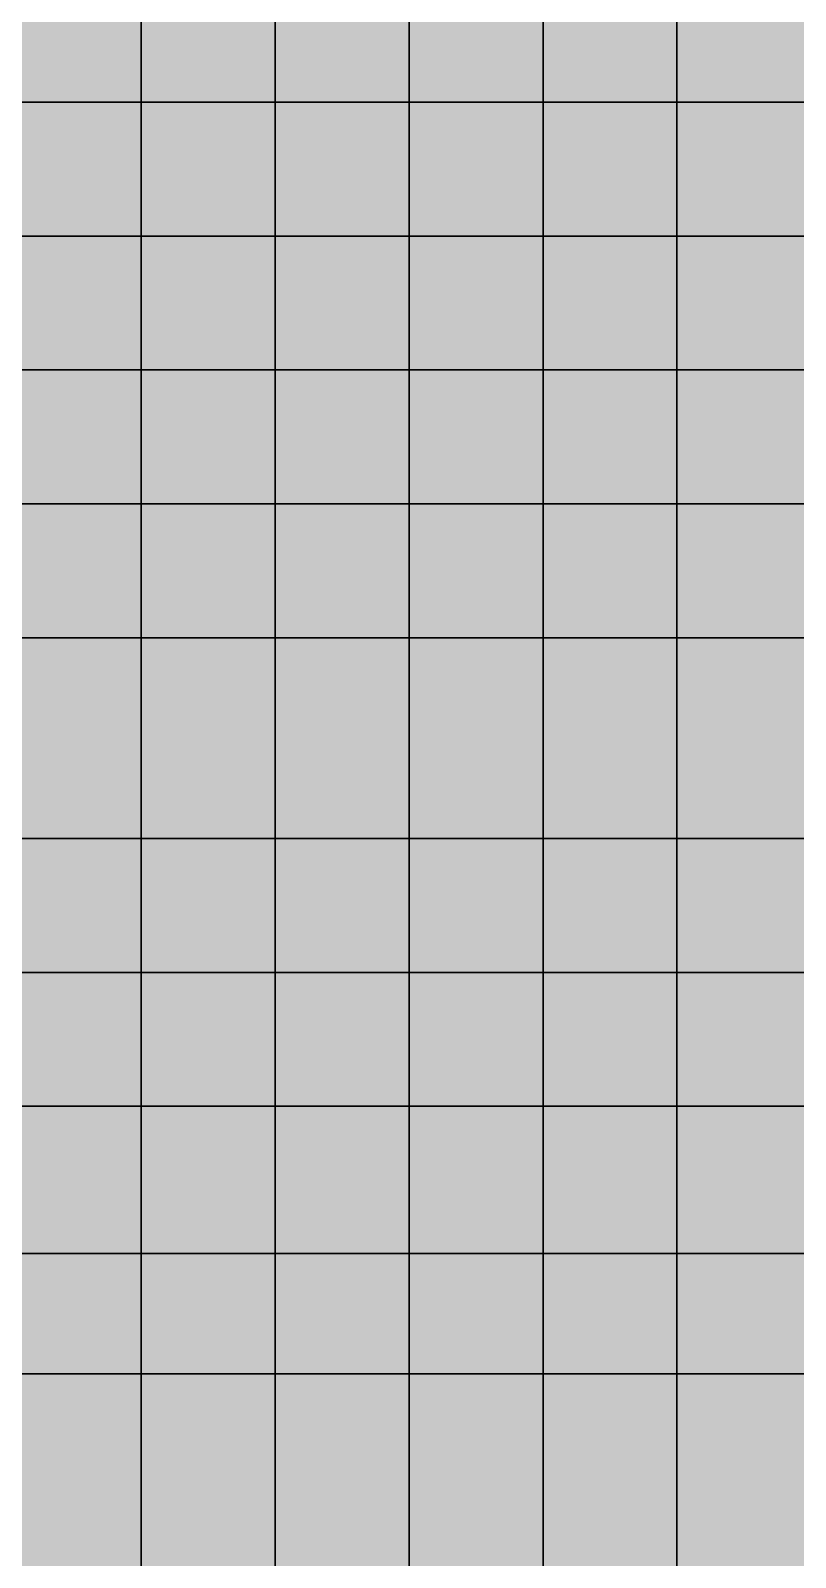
# Model space of a CAD drawing. Header units: inches. Extents: x -100 to 146, y -140 to 41.
# Drawn here: x 12.48 to 18.2, y -29.87 to -18.46 of the extents above; entities that cross this region are included whole.
import ezdxf

# ---------------------------------------------------------------- set-up
doc = ezdxf.new("R2010")
doc.units = ezdxf.units.IN
doc.header["$MEASUREMENT"] = 0
for name, color, linetype in [('Contour 1-01', 7, 'Continuous'), ('Mesh-CDM(100%)_Ac1①', 7, 'Continuous'), ('Mesh-CDM(50%)_Ac1①', 7, 'Continuous'), ('Mesh-joint-hd-s1', 7, 'Continuous'), ('Mesh-セル中詰(水中)', 7, 'Continuous'), ('Mesh-敷石', 7, 'Continuous'), ('Mesh-梁③(円周)', 7, 'Continuous'), ('Undeformed Mesh-CDM(100%)_Ac1①', 7, 'Continuous'), ('Undeformed Mesh-CDM(50%)_Ac1①', 7, 'Continuous'), ('Undeformed Mesh-セル中詰(水中)', 7, 'Continuous'), ('Undeformed Mesh-敷石', 7, 'Continuous')]:
    doc.layers.add(name, color=color, linetype=linetype)

msp = doc.modelspace()

# ---------------------------------------------------------------- linework, layer by layer
at = {"color": 7, "true_color": 0xffffff, "transparency": 33554687}
for p, q in [((12.25, -19), (23.51, -19)), ((12.25, -20), (23.51, -20)), ((12.25, -21), (23.51, -21)), ((12.25, -22), (23.51, -22)), ((12.25, -23), (23.51, -23)), ((13.31103, -24.5), (13.31103, -24.5)), ((14.31103, -24.5), (14.31103, -24.5)), ((15.31103, -24.5), (15.31103, -24.5)), ((16.31103, -24.5), (16.31103, -24.5)), ((17.31103, -24.5), (17.31103, -24.5))]:
    msp.add_line(p, q, dxfattribs=at)
for points in [[(12.25, -19), (13.31103, -19), (13.31103, -18)], [(12.25, -19), (13.31103, -18), (12.25, -18)], [(13.31103, -18), (13.31103, -19), (14.31103, -19)], [(13.31103, -18), (14.31103, -19), (14.31103, -18)], [(14.31103, -19), (15.31103, -19), (15.31103, -18)], [(14.31103, -19), (15.31103, -18), (14.31103, -18)], [(15.31103, -19), (16.31103, -19), (16.31103, -18)], [(15.31103, -19), (16.31103, -18), (15.31103, -18)], [(16.31103, -19), (17.31103, -19), (17.31103, -18)], [(16.31103, -19), (17.31103, -18), (16.31103, -18)], [(17.31103, -18), (17.31103, -19), (18.31103, -19)], [(17.31103, -18), (18.31103, -19), (18.31103, -18)], [(12.25, -20), (13.31103, -20), (13.31103, -19)], [(12.25, -20), (13.31103, -19), (12.25, -19)], [(13.31103, -19), (13.31103, -20), (14.31103, -20)], [(13.31103, -19), (14.31103, -20), (14.31103, -19)], [(14.31103, -20), (15.31103, -20), (15.31103, -19)], [(14.31103, -20), (15.31103, -19), (14.31103, -19)], [(15.31103, -20), (16.31103, -20), (16.31103, -19)], [(15.31103, -20), (16.31103, -19), (15.31103, -19)], [(16.31103, -20), (17.31103, -20), (17.31103, -19)], [(16.31103, -20), (17.31103, -19), (16.31103, -19)], [(17.31103, -20), (18.31103, -20), (18.31103, -19)], [(17.31103, -20), (18.31103, -19), (17.31103, -19)], [(12.25, -21), (13.31103, -21), (13.31103, -20)], [(12.25, -21), (13.31103, -20), (12.25, -20)], [(13.31103, -20), (13.31103, -21), (14.31103, -21)], [(13.31103, -20), (14.31103, -21), (14.31103, -20)], [(14.31103, -21), (15.31103, -21), (15.31103, -20)], [(14.31103, -21), (15.31103, -20), (14.31103, -20)], [(15.31103, -21), (16.31103, -21), (16.31103, -20)], [(15.31103, -21), (16.31103, -20), (15.31103, -20)], [(16.31103, -21), (17.31103, -21), (17.31103, -20)], [(16.31103, -21), (17.31103, -20), (16.31103, -20)], [(17.31103, -21), (18.31103, -21), (18.31103, -20)], [(17.31103, -21), (18.31103, -20), (17.31103, -20)], [(12.25, -22), (13.31103, -22), (13.31103, -21)], [(12.25, -22), (13.31103, -21), (12.25, -21)], [(13.31103, -21), (13.31103, -22), (14.31103, -22)], [(13.31103, -21), (14.31103, -22), (14.31103, -21)], [(14.31103, -22), (15.31103, -22), (15.31103, -21)], [(14.31103, -22), (15.31103, -21), (14.31103, -21)], [(15.31103, -22), (16.31103, -22), (16.31103, -21)], [(15.31103, -22), (16.31103, -21), (15.31103, -21)], [(16.31103, -22), (17.31103, -22), (17.31103, -21)], [(16.31103, -22), (17.31103, -21), (16.31103, -21)], [(17.31103, -22), (18.31103, -22), (18.31103, -21)], [(17.31103, -22), (18.31103, -21), (17.31103, -21)], [(12.25, -22), (12.25, -23), (13.31103, -23)], [(12.25, -22), (13.31103, -23), (13.31103, -22)], [(13.31103, -22), (13.31103, -23), (14.31103, -23)], [(13.31103, -22), (14.31103, -23), (14.31103, -22)], [(14.31103, -23), (15.31103, -23), (15.31103, -22)], [(14.31103, -23), (15.31103, -22), (14.31103, -22)], [(15.31103, -22), (15.31103, -23), (16.31103, -23)], [(15.31103, -22), (16.31103, -23), (16.31103, -22)], [(16.31103, -23), (17.31103, -23), (17.31103, -22)], [(16.31103, -23), (17.31103, -22), (16.31103, -22)], [(17.31103, -22), (17.31103, -23), (18.31103, -23)], [(17.31103, -22), (18.31103, -23), (18.31103, -22)], [(12.25, -24.5), (13.31103, -24.5), (13.31103, -23)], [(12.25, -24.5), (13.31103, -23), (12.25, -23)], [(13.31103, -23), (13.31103, -24.5), (14.31103, -24.5)], [(13.31103, -23), (14.31103, -24.5), (14.31103, -23)], [(14.31103, -24.5), (15.31103, -24.5), (15.31103, -23)], [(14.31103, -24.5), (15.31103, -23), (14.31103, -23)], [(15.31103, -24.5), (16.31103, -24.5), (16.31103, -23)], [(15.31103, -24.5), (16.31103, -23), (15.31103, -23)], [(16.31103, -24.5), (17.31103, -24.5), (17.31103, -23)], [(16.31103, -24.5), (17.31103, -23), (16.31103, -23)], [(17.31103, -24.5), (18.31103, -24.5), (18.31103, -23)], [(17.31103, -24.5), (18.31103, -23), (17.31103, -23)], [(13.31103, -24.5), (12.25, -24.5), (12.25, -25.5)], [(13.31103, -24.5), (12.25, -25.5), (13.31103, -25.5)], [(13.31103, -24.5), (13.31103, -25.5), (14.31103, -25.5)], [(13.31103, -24.5), (14.31103, -25.5), (14.31103, -24.5)], [(15.31103, -24.5), (14.31103, -24.5), (14.31103, -25.5)], [(15.31103, -24.5), (14.31103, -25.5), (15.31103, -25.5)], [(16.31103, -24.5), (15.31103, -24.5), (15.31103, -25.5)], [(16.31103, -24.5), (15.31103, -25.5), (16.31103, -25.5)], [(17.31103, -24.5), (16.31103, -24.5), (16.31103, -25.5)], [(17.31103, -24.5), (16.31103, -25.5), (17.31103, -25.5)], [(18.31103, -24.5), (17.31103, -24.5), (17.31103, -25.5)], [(18.31103, -24.5), (17.31103, -25.5), (18.31103, -25.5)], [(12.25, -26.5), (13.31103, -26.5), (13.31103, -25.5)], [(12.25, -26.5), (13.31103, -25.5), (12.25, -25.5)], [(13.31103, -26.5), (14.31103, -26.5), (14.31103, -25.5)], [(13.31103, -26.5), (14.31103, -25.5), (13.31103, -25.5)], [(14.31103, -26.5), (15.31103, -26.5), (15.31103, -25.5)], [(14.31103, -26.5), (15.31103, -25.5), (14.31103, -25.5)], [(15.31103, -26.5), (16.31103, -26.5), (16.31103, -25.5)], [(15.31103, -26.5), (16.31103, -25.5), (15.31103, -25.5)], [(16.31103, -26.5), (17.31103, -26.5), (17.31103, -25.5)], [(16.31103, -26.5), (17.31103, -25.5), (16.31103, -25.5)], [(17.31103, -25.5), (17.31103, -26.5), (18.31103, -26.5)], [(17.31103, -25.5), (18.31103, -26.5), (18.31103, -25.5)], [(12.25, -27.6), (13.31103, -27.6), (13.31103, -26.5)], [(12.25, -27.6), (13.31103, -26.5), (12.25, -26.5)], [(13.31103, -27.6), (14.31103, -27.6), (14.31103, -26.5)], [(13.31103, -27.6), (14.31103, -26.5), (13.31103, -26.5)], [(14.31103, -27.6), (15.31103, -27.6), (15.31103, -26.5)], [(14.31103, -27.6), (15.31103, -26.5), (14.31103, -26.5)], [(15.31103, -27.6), (16.31103, -27.6), (16.31103, -26.5)], [(15.31103, -27.6), (16.31103, -26.5), (15.31103, -26.5)], [(16.31103, -27.6), (17.31103, -27.6), (17.31103, -26.5)], [(16.31103, -27.6), (17.31103, -26.5), (16.31103, -26.5)], [(17.31103, -26.5), (17.31103, -27.6), (18.31103, -27.6)], [(17.31103, -26.5), (18.31103, -27.6), (18.31103, -26.5)], [(12.25, -28.5), (13.31103, -28.5), (13.31103, -27.6)], [(12.25, -28.5), (13.31103, -27.6), (12.25, -27.6)], [(13.31103, -28.5), (14.31103, -28.5), (14.31103, -27.6)], [(13.31103, -28.5), (14.31103, -27.6), (13.31103, -27.6)], [(14.31103, -28.5), (15.31103, -28.5), (15.31103, -27.6)], [(14.31103, -28.5), (15.31103, -27.6), (14.31103, -27.6)], [(15.31103, -28.5), (16.31103, -28.5), (16.31103, -27.6)], [(15.31103, -28.5), (16.31103, -27.6), (15.31103, -27.6)], [(16.31103, -28.5), (17.31103, -28.5), (17.31103, -27.6)], [(16.31103, -28.5), (17.31103, -27.6), (16.31103, -27.6)], [(17.31103, -27.6), (17.31103, -28.5), (18.31103, -28.5)], [(17.31103, -27.6), (18.31103, -28.5), (18.31103, -27.6)], [(13.31103, -28.5), (12.25, -28.5), (12.25, -30.1)], [(13.31103, -28.5), (12.25, -30.1), (13.31103, -30.1)], [(13.31103, -28.5), (13.31103, -30.1), (14.31103, -30.1)], [(13.31103, -28.5), (14.31103, -30.1), (14.31103, -28.5)], [(15.31103, -28.5), (14.31103, -28.5), (14.31103, -30.1)], [(15.31103, -28.5), (14.31103, -30.1), (15.31103, -30.1)], [(16.31103, -28.5), (15.31103, -28.5), (15.31103, -30.1)], [(16.31103, -28.5), (15.31103, -30.1), (16.31103, -30.1)], [(17.31103, -28.5), (16.31103, -28.5), (16.31103, -30.1)], [(17.31103, -28.5), (16.31103, -30.1), (17.31103, -30.1)], [(18.31103, -28.5), (17.31103, -28.5), (17.31103, -30.1)], [(18.31103, -28.5), (17.31103, -30.1), (18.31103, -30.1)]]:
    msp.add_solid(points, dxfattribs=at)
at = {"layer": 'Contour 1-01', "color": 5, "true_color": 0x0000ff}
for points in [[(12.25, -19), (13.31103, -19), (13.31103, -18)], [(12.25, -19), (13.31103, -18), (12.25, -18)], [(13.31103, -18), (13.31103, -19), (14.31103, -19)], [(13.31103, -18), (14.31103, -19), (14.31103, -18)], [(14.31103, -19), (15.31103, -19), (15.31103, -18)], [(14.31103, -19), (15.31103, -18), (14.31103, -18)], [(15.31103, -19), (16.31103, -19), (16.31103, -18)], [(15.31103, -19), (16.31103, -18), (15.31103, -18)], [(16.31103, -19), (17.31103, -19), (17.31103, -18)], [(16.31103, -19), (17.31103, -18), (16.31103, -18)], [(17.31103, -18), (17.31103, -19), (18.31103, -19)], [(17.31103, -18), (18.31103, -19), (18.31103, -18)], [(12.25, -20), (13.31103, -20), (13.31103, -19)], [(12.25, -20), (13.31103, -19), (12.25, -19)], [(13.31103, -19), (13.31103, -20), (14.31103, -20)], [(13.31103, -19), (14.31103, -20), (14.31103, -19)], [(14.31103, -20), (15.31103, -20), (15.31103, -19)], [(14.31103, -20), (15.31103, -19), (14.31103, -19)], [(15.31103, -20), (16.31103, -20), (16.31103, -19)], [(15.31103, -20), (16.31103, -19), (15.31103, -19)], [(16.31103, -20), (17.31103, -20), (17.31103, -19)], [(16.31103, -20), (17.31103, -19), (16.31103, -19)], [(17.31103, -20), (18.31103, -20), (18.31103, -19)], [(17.31103, -20), (18.31103, -19), (17.31103, -19)], [(12.25, -21), (13.31103, -21), (13.31103, -20)], [(12.25, -21), (13.31103, -20), (12.25, -20)], [(13.31103, -20), (13.31103, -21), (14.31103, -21)], [(13.31103, -20), (14.31103, -21), (14.31103, -20)], [(14.31103, -21), (15.31103, -21), (15.31103, -20)], [(14.31103, -21), (15.31103, -20), (14.31103, -20)], [(15.31103, -21), (16.31103, -21), (16.31103, -20)], [(15.31103, -21), (16.31103, -20), (15.31103, -20)], [(16.31103, -21), (17.31103, -21), (17.31103, -20)], [(16.31103, -21), (17.31103, -20), (16.31103, -20)], [(17.31103, -21), (18.31103, -21), (18.31103, -20)], [(17.31103, -21), (18.31103, -20), (17.31103, -20)], [(12.25, -22), (13.31103, -22), (13.31103, -21)], [(12.25, -22), (13.31103, -21), (12.25, -21)], [(13.31103, -21), (13.31103, -22), (14.31103, -22)], [(13.31103, -21), (14.31103, -22), (14.31103, -21)], [(14.31103, -22), (15.31103, -22), (15.31103, -21)], [(14.31103, -22), (15.31103, -21), (14.31103, -21)], [(15.31103, -22), (16.31103, -22), (16.31103, -21)], [(15.31103, -22), (16.31103, -21), (15.31103, -21)], [(16.31103, -22), (17.31103, -22), (17.31103, -21)], [(16.31103, -22), (17.31103, -21), (16.31103, -21)], [(17.31103, -22), (18.31103, -22), (18.31103, -21)], [(17.31103, -22), (18.31103, -21), (17.31103, -21)], [(12.25, -22), (12.25, -23), (13.31103, -23)], [(12.25, -22), (13.31103, -23), (13.31103, -22)], [(13.31103, -22), (13.31103, -23), (14.31103, -23)], [(13.31103, -22), (14.31103, -23), (14.31103, -22)], [(14.31103, -23), (15.31103, -23), (15.31103, -22)], [(14.31103, -23), (15.31103, -22), (14.31103, -22)], [(15.31103, -22), (15.31103, -23), (16.31103, -23)], [(15.31103, -22), (16.31103, -23), (16.31103, -22)], [(16.31103, -23), (17.31103, -23), (17.31103, -22)], [(16.31103, -23), (17.31103, -22), (16.31103, -22)], [(17.31103, -22), (17.31103, -23), (18.31103, -23)], [(17.31103, -22), (18.31103, -23), (18.31103, -22)], [(12.25, -24.5), (13.31103, -24.5), (13.31103, -23)], [(12.25, -24.5), (13.31103, -23), (12.25, -23)], [(13.31103, -23), (13.31103, -24.5), (14.31103, -24.5)], [(13.31103, -23), (14.31103, -24.5), (14.31103, -23)], [(14.31103, -24.5), (15.31103, -24.5), (15.31103, -23)], [(14.31103, -24.5), (15.31103, -23), (14.31103, -23)], [(15.31103, -24.5), (16.31103, -24.5), (16.31103, -23)], [(15.31103, -24.5), (16.31103, -23), (15.31103, -23)], [(16.31103, -24.5), (17.31103, -24.5), (17.31103, -23)], [(16.31103, -24.5), (17.31103, -23), (16.31103, -23)], [(17.31103, -24.5), (18.31103, -24.5), (18.31103, -23)], [(17.31103, -24.5), (18.31103, -23), (17.31103, -23)], [(13.31103, -24.5), (12.25, -24.5), (12.25, -25.5)], [(13.31103, -24.5), (12.25, -25.5), (13.31103, -25.5)], [(13.31103, -24.5), (13.31103, -25.5), (14.31103, -25.5)], [(13.31103, -24.5), (14.31103, -25.5), (14.31103, -24.5)], [(15.31103, -24.5), (14.31103, -24.5), (14.31103, -25.5)], [(15.31103, -24.5), (14.31103, -25.5), (15.31103, -25.5)], [(16.31103, -24.5), (15.31103, -24.5), (15.31103, -25.5)], [(16.31103, -24.5), (15.31103, -25.5), (16.31103, -25.5)], [(17.31103, -24.5), (16.31103, -24.5), (16.31103, -25.5)], [(17.31103, -24.5), (16.31103, -25.5), (17.31103, -25.5)], [(18.31103, -24.5), (17.31103, -24.5), (17.31103, -25.5)], [(18.31103, -24.5), (17.31103, -25.5), (18.31103, -25.5)], [(12.25, -26.5), (13.31103, -26.5), (13.31103, -25.5)], [(12.25, -26.5), (13.31103, -25.5), (12.25, -25.5)], [(13.31103, -26.5), (14.31103, -26.5), (14.31103, -25.5)], [(13.31103, -26.5), (14.31103, -25.5), (13.31103, -25.5)], [(14.31103, -26.5), (15.31103, -26.5), (15.31103, -25.5)], [(14.31103, -26.5), (15.31103, -25.5), (14.31103, -25.5)], [(15.31103, -26.5), (16.31103, -26.5), (16.31103, -25.5)], [(15.31103, -26.5), (16.31103, -25.5), (15.31103, -25.5)], [(16.31103, -26.5), (17.31103, -26.5), (17.31103, -25.5)], [(16.31103, -26.5), (17.31103, -25.5), (16.31103, -25.5)], [(17.31103, -25.5), (17.31103, -26.5), (18.31103, -26.5)], [(17.31103, -25.5), (18.31103, -26.5), (18.31103, -25.5)], [(12.25, -27.6), (13.31103, -27.6), (13.31103, -26.5)], [(12.25, -27.6), (13.31103, -26.5), (12.25, -26.5)], [(13.31103, -27.6), (14.31103, -27.6), (14.31103, -26.5)], [(13.31103, -27.6), (14.31103, -26.5), (13.31103, -26.5)], [(14.31103, -27.6), (15.31103, -27.6), (15.31103, -26.5)], [(14.31103, -27.6), (15.31103, -26.5), (14.31103, -26.5)], [(15.31103, -27.6), (16.31103, -27.6), (16.31103, -26.5)], [(15.31103, -27.6), (16.31103, -26.5), (15.31103, -26.5)], [(16.31103, -27.6), (17.31103, -27.6), (17.31103, -26.5)], [(16.31103, -27.6), (17.31103, -26.5), (16.31103, -26.5)], [(17.31103, -26.5), (17.31103, -27.6), (18.31103, -27.6)], [(17.31103, -26.5), (18.31103, -27.6), (18.31103, -26.5)], [(12.25, -28.5), (13.31103, -28.5), (13.31103, -27.6)], [(12.25, -28.5), (13.31103, -27.6), (12.25, -27.6)], [(13.31103, -28.5), (14.31103, -28.5), (14.31103, -27.6)], [(13.31103, -28.5), (14.31103, -27.6), (13.31103, -27.6)], [(14.31103, -28.5), (15.31103, -28.5), (15.31103, -27.6)], [(14.31103, -28.5), (15.31103, -27.6), (14.31103, -27.6)], [(15.31103, -28.5), (16.31103, -28.5), (16.31103, -27.6)], [(15.31103, -28.5), (16.31103, -27.6), (15.31103, -27.6)], [(16.31103, -28.5), (17.31103, -28.5), (17.31103, -27.6)], [(16.31103, -28.5), (17.31103, -27.6), (16.31103, -27.6)], [(17.31103, -27.6), (17.31103, -28.5), (18.31103, -28.5)], [(17.31103, -27.6), (18.31103, -28.5), (18.31103, -27.6)], [(13.31103, -28.5), (12.25, -28.5), (12.25, -30.1)], [(13.31103, -28.5), (12.25, -30.1), (13.31103, -30.1)], [(13.31103, -28.5), (13.31103, -30.1), (14.31103, -30.1)], [(13.31103, -28.5), (14.31103, -30.1), (14.31103, -28.5)], [(15.31103, -28.5), (14.31103, -28.5), (14.31103, -30.1)], [(15.31103, -28.5), (14.31103, -30.1), (15.31103, -30.1)], [(16.31103, -28.5), (15.31103, -28.5), (15.31103, -30.1)], [(16.31103, -28.5), (15.31103, -30.1), (16.31103, -30.1)], [(17.31103, -28.5), (16.31103, -28.5), (16.31103, -30.1)], [(17.31103, -28.5), (16.31103, -30.1), (17.31103, -30.1)], [(18.31103, -28.5), (17.31103, -28.5), (17.31103, -30.1)], [(18.31103, -28.5), (17.31103, -30.1), (18.31103, -30.1)]]:
    msp.add_solid(points, dxfattribs=at)
at = {"layer": 'Mesh-CDM(100%)_Ac1①', "color": 18, "true_color": 0x000000, "transparency": 33554559}
for p, q in [((13.31103, -24.5), (12.25, -24.5)), ((13.31103, -25.5), (13.31103, -24.5)), ((13.31103, -24.5), (13.31103, -25.5)), ((14.31103, -24.5), (13.31103, -24.5)), ((14.31103, -25.5), (14.31103, -24.5)), ((15.31103, -24.5), (14.31103, -24.5)), ((14.31103, -24.5), (14.31103, -25.5)), ((15.31103, -25.5), (15.31103, -24.5)), ((16.31103, -24.5), (15.31103, -24.5)), ((15.31103, -24.5), (15.31103, -25.5)), ((16.31103, -25.5), (16.31103, -24.5)), ((17.31103, -24.5), (16.31103, -24.5)), ((16.31103, -24.5), (16.31103, -25.5)), ((17.31103, -25.5), (17.31103, -24.5)), ((18.31103, -24.5), (17.31103, -24.5)), ((17.31103, -24.5), (17.31103, -25.5)), ((13.31103, -25.5), (12.25, -25.5)), ((12.25, -25.5), (13.31103, -25.5)), ((13.31103, -26.5), (13.31103, -25.5)), ((14.31103, -25.5), (13.31103, -25.5)), ((13.31103, -25.5), (13.31103, -26.5)), ((13.31103, -25.5), (14.31103, -25.5)), ((14.31103, -26.5), (14.31103, -25.5)), ((15.31103, -25.5), (14.31103, -25.5)), ((14.31103, -25.5), (14.31103, -26.5)), ((14.31103, -25.5), (15.31103, -25.5)), ((15.31103, -26.5), (15.31103, -25.5)), ((16.31103, -25.5), (15.31103, -25.5)), ((15.31103, -25.5), (15.31103, -26.5)), ((15.31103, -25.5), (16.31103, -25.5)), ((16.31103, -26.5), (16.31103, -25.5)), ((17.31103, -25.5), (16.31103, -25.5)), ((16.31103, -25.5), (16.31103, -26.5)), ((16.31103, -25.5), (17.31103, -25.5)), ((17.31103, -26.5), (17.31103, -25.5)), ((17.31103, -25.5), (17.31103, -26.5)), ((18.31103, -25.5), (17.31103, -25.5)), ((17.31103, -25.5), (18.31103, -25.5)), ((13.31103, -26.5), (12.25, -26.5)), ((12.25, -26.5), (13.31103, -26.5)), ((13.31103, -27.6), (13.31103, -26.5)), ((14.31103, -26.5), (13.31103, -26.5)), ((13.31103, -26.5), (13.31103, -27.6)), ((13.31103, -26.5), (14.31103, -26.5)), ((14.31103, -27.6), (14.31103, -26.5)), ((14.31103, -26.5), (15.31103, -26.5)), ((15.31103, -26.5), (14.31103, -26.5)), ((14.31103, -26.5), (14.31103, -27.6)), ((15.31103, -27.6), (15.31103, -26.5)), ((16.31103, -26.5), (15.31103, -26.5)), ((15.31103, -26.5), (15.31103, -27.6)), ((15.31103, -26.5), (16.31103, -26.5)), ((16.31103, -27.6), (16.31103, -26.5)), ((17.31103, -26.5), (16.31103, -26.5)), ((16.31103, -26.5), (16.31103, -27.6)), ((16.31103, -26.5), (17.31103, -26.5)), ((17.31103, -27.6), (17.31103, -26.5)), ((17.31103, -26.5), (17.31103, -27.6)), ((18.31103, -26.5), (17.31103, -26.5)), ((17.31103, -26.5), (18.31103, -26.5)), ((13.31103, -27.6), (12.25, -27.6)), ((12.25, -27.6), (13.31103, -27.6)), ((13.31103, -28.5), (13.31103, -27.6)), ((14.31103, -27.6), (13.31103, -27.6)), ((13.31103, -27.6), (13.31103, -28.5)), ((13.31103, -27.6), (14.31103, -27.6)), ((14.31103, -28.5), (14.31103, -27.6)), ((15.31103, -27.6), (14.31103, -27.6)), ((14.31103, -27.6), (14.31103, -28.5)), ((14.31103, -27.6), (15.31103, -27.6)), ((15.31103, -28.5), (15.31103, -27.6)), ((16.31103, -27.6), (15.31103, -27.6)), ((15.31103, -27.6), (15.31103, -28.5)), ((15.31103, -27.6), (16.31103, -27.6)), ((16.31103, -28.5), (16.31103, -27.6)), ((17.31103, -27.6), (16.31103, -27.6)), ((16.31103, -27.6), (16.31103, -28.5)), ((16.31103, -27.6), (17.31103, -27.6)), ((17.31103, -28.5), (17.31103, -27.6)), ((17.31103, -27.6), (17.31103, -28.5)), ((18.31103, -27.6), (17.31103, -27.6)), ((17.31103, -27.6), (18.31103, -27.6)), ((12.25, -28.5), (13.31103, -28.5)), ((13.31103, -28.5), (14.31103, -28.5)), ((14.31103, -28.5), (15.31103, -28.5)), ((15.31103, -28.5), (16.31103, -28.5)), ((16.31103, -28.5), (17.31103, -28.5)), ((17.31103, -28.5), (18.31103, -28.5))]:
    msp.add_line(p, q, dxfattribs=at)
at = {"layer": 'Mesh-CDM(50%)_Ac1①', "color": 18, "true_color": 0x000000, "transparency": 33554559}
for p, q in [((13.31103, -28.5), (12.25, -28.5)), ((13.31103, -30.1), (13.31103, -28.5)), ((13.31103, -28.5), (13.31103, -30.1)), ((14.31103, -28.5), (13.31103, -28.5)), ((14.31103, -30.1), (14.31103, -28.5)), ((15.31103, -28.5), (14.31103, -28.5)), ((14.31103, -28.5), (14.31103, -30.1)), ((15.31103, -30.1), (15.31103, -28.5)), ((16.31103, -28.5), (15.31103, -28.5)), ((15.31103, -28.5), (15.31103, -30.1)), ((16.31103, -30.1), (16.31103, -28.5)), ((17.31103, -28.5), (16.31103, -28.5)), ((16.31103, -28.5), (16.31103, -30.1)), ((17.31103, -30.1), (17.31103, -28.5)), ((18.31103, -28.5), (17.31103, -28.5)), ((17.31103, -28.5), (17.31103, -30.1))]:
    msp.add_line(p, q, dxfattribs=at)
at = {"layer": 'Mesh-joint-hd-s1', "color": 18, "true_color": 0x000000, "transparency": 33554559}
for p, q in [((13.31103, -24.5), (13.31103, -24.5)), ((14.31103, -24.5), (14.31103, -24.5)), ((15.31103, -24.5), (15.31103, -24.5)), ((16.31103, -24.5), (16.31103, -24.5)), ((17.31103, -24.5), (17.31103, -24.5))]:
    msp.add_line(p, q, dxfattribs=at)
at = {"layer": 'Mesh-セル中詰(水中)', "color": 18, "true_color": 0x000000, "transparency": 33554559}
for p, q in [((13.31103, -19), (13.31103, -18)), ((13.31103, -18), (13.31103, -19)), ((14.31103, -19), (14.31103, -18)), ((14.31103, -18), (14.31103, -19)), ((15.31103, -19), (15.31103, -18)), ((15.31103, -18), (15.31103, -19)), ((16.31103, -19), (16.31103, -18)), ((16.31103, -18), (16.31103, -19)), ((17.31103, -19), (17.31103, -18)), ((17.31103, -18), (17.31103, -19)), ((13.31103, -19), (12.25, -19)), ((12.25, -19), (13.31103, -19)), ((13.31103, -20), (13.31103, -19)), ((13.31103, -19), (13.31103, -20)), ((14.31103, -19), (13.31103, -19)), ((13.31103, -19), (14.31103, -19)), ((14.31103, -20), (14.31103, -19)), ((15.31103, -19), (14.31103, -19)), ((14.31103, -19), (14.31103, -20)), ((14.31103, -19), (15.31103, -19)), ((15.31103, -20), (15.31103, -19)), ((16.31103, -19), (15.31103, -19)), ((15.31103, -19), (15.31103, -20)), ((15.31103, -19), (16.31103, -19)), ((16.31103, -20), (16.31103, -19)), ((17.31103, -19), (16.31103, -19)), ((16.31103, -19), (16.31103, -20)), ((16.31103, -19), (17.31103, -19)), ((17.31103, -20), (17.31103, -19)), ((18.31103, -19), (17.31103, -19)), ((17.31103, -19), (17.31103, -20)), ((17.31103, -19), (18.31103, -19)), ((13.31103, -20), (12.25, -20)), ((12.25, -20), (13.31103, -20)), ((13.31103, -21), (13.31103, -20)), ((13.31103, -20), (13.31103, -21)), ((14.31103, -20), (13.31103, -20)), ((13.31103, -20), (14.31103, -20)), ((14.31103, -21), (14.31103, -20)), ((15.31103, -20), (14.31103, -20)), ((14.31103, -20), (14.31103, -21)), ((14.31103, -20), (15.31103, -20)), ((15.31103, -21), (15.31103, -20)), ((16.31103, -20), (15.31103, -20)), ((15.31103, -20), (15.31103, -21)), ((15.31103, -20), (16.31103, -20)), ((16.31103, -21), (16.31103, -20)), ((17.31103, -20), (16.31103, -20)), ((16.31103, -20), (16.31103, -21)), ((16.31103, -20), (17.31103, -20)), ((17.31103, -21), (17.31103, -20)), ((17.31103, -20), (18.31103, -20)), ((18.31103, -20), (17.31103, -20)), ((17.31103, -20), (17.31103, -21)), ((12.25, -21), (13.31103, -21)), ((13.31103, -21), (12.25, -21)), ((13.31103, -22), (13.31103, -21)), ((13.31103, -21), (13.31103, -22)), ((14.31103, -21), (13.31103, -21)), ((13.31103, -21), (14.31103, -21)), ((14.31103, -22), (14.31103, -21)), ((15.31103, -21), (14.31103, -21)), ((14.31103, -21), (14.31103, -22)), ((14.31103, -21), (15.31103, -21)), ((15.31103, -22), (15.31103, -21)), ((16.31103, -21), (15.31103, -21)), ((15.31103, -21), (15.31103, -22)), ((15.31103, -21), (16.31103, -21)), ((16.31103, -22), (16.31103, -21)), ((17.31103, -21), (16.31103, -21)), ((16.31103, -21), (16.31103, -22)), ((16.31103, -21), (17.31103, -21)), ((17.31103, -22), (17.31103, -21)), ((18.31103, -21), (17.31103, -21)), ((17.31103, -21), (17.31103, -22)), ((17.31103, -21), (18.31103, -21)), ((13.31103, -22), (12.25, -22)), ((12.25, -22), (13.31103, -22)), ((13.31103, -23), (13.31103, -22)), ((13.31103, -22), (13.31103, -23)), ((14.31103, -22), (13.31103, -22)), ((13.31103, -22), (14.31103, -22)), ((14.31103, -23), (14.31103, -22)), ((15.31103, -22), (14.31103, -22)), ((14.31103, -22), (14.31103, -23)), ((14.31103, -22), (15.31103, -22)), ((15.31103, -23), (15.31103, -22)), ((15.31103, -22), (15.31103, -23)), ((16.31103, -22), (15.31103, -22)), ((15.31103, -22), (16.31103, -22)), ((16.31103, -23), (16.31103, -22)), ((17.31103, -22), (16.31103, -22)), ((16.31103, -22), (16.31103, -23)), ((16.31103, -22), (17.31103, -22)), ((17.31103, -23), (17.31103, -22)), ((17.31103, -22), (17.31103, -23)), ((18.31103, -22), (17.31103, -22)), ((17.31103, -22), (18.31103, -22)), ((12.25, -23), (13.31103, -23)), ((13.31103, -23), (14.31103, -23)), ((14.31103, -23), (15.31103, -23)), ((15.31103, -23), (16.31103, -23)), ((16.31103, -23), (17.31103, -23)), ((17.31103, -23), (18.31103, -23))]:
    msp.add_line(p, q, dxfattribs=at)
at = {"layer": 'Mesh-敷石', "color": 18, "true_color": 0x000000, "transparency": 33554559}
for p, q in [((13.31103, -23), (12.25, -23)), ((13.31103, -24.5), (13.31103, -23)), ((13.31103, -23), (13.31103, -24.5)), ((14.31103, -23), (13.31103, -23)), ((14.31103, -24.5), (14.31103, -23)), ((15.31103, -23), (14.31103, -23)), ((14.31103, -23), (14.31103, -24.5)), ((15.31103, -24.5), (15.31103, -23)), ((16.31103, -23), (15.31103, -23)), ((15.31103, -23), (15.31103, -24.5)), ((16.31103, -24.5), (16.31103, -23)), ((17.31103, -23), (16.31103, -23)), ((16.31103, -23), (16.31103, -24.5)), ((17.31103, -24.5), (17.31103, -23)), ((18.31103, -23), (17.31103, -23)), ((17.31103, -23), (17.31103, -24.5)), ((12.25, -24.5), (13.31103, -24.5)), ((13.31103, -24.5), (14.31103, -24.5)), ((14.31103, -24.5), (15.31103, -24.5)), ((15.31103, -24.5), (16.31103, -24.5)), ((16.31103, -24.5), (17.31103, -24.5)), ((17.31103, -24.5), (18.31103, -24.5))]:
    msp.add_line(p, q, dxfattribs=at)
at = {"layer": 'Mesh-梁③(円周)', "color": 18, "true_color": 0x000000, "transparency": 33554559}
for p, q in [((12.25, -19), (23.51, -19)), ((12.25, -20), (23.51, -20)), ((12.25, -21), (23.51, -21)), ((12.25, -22), (23.51, -22)), ((12.25, -23), (23.51, -23))]:
    msp.add_line(p, q, dxfattribs=at)
at = {"layer": 'Undeformed Mesh-CDM(100%)_Ac1①', "color": 8, "true_color": 0x808080, "transparency": 33554687}
for p, q in [((13.31103, -24.5), (12.25, -24.5)), ((13.31103, -25.5), (13.31103, -24.5)), ((13.31103, -24.5), (13.31103, -25.5)), ((14.31103, -24.5), (13.31103, -24.5)), ((14.31103, -25.5), (14.31103, -24.5)), ((15.31103, -24.5), (14.31103, -24.5)), ((14.31103, -24.5), (14.31103, -25.5)), ((15.31103, -25.5), (15.31103, -24.5)), ((16.31103, -24.5), (15.31103, -24.5)), ((15.31103, -24.5), (15.31103, -25.5)), ((16.31103, -25.5), (16.31103, -24.5)), ((17.31103, -24.5), (16.31103, -24.5)), ((16.31103, -24.5), (16.31103, -25.5)), ((17.31103, -25.5), (17.31103, -24.5)), ((18.31103, -24.5), (17.31103, -24.5)), ((17.31103, -24.5), (17.31103, -25.5)), ((13.31103, -25.5), (12.25, -25.5)), ((12.25, -25.5), (13.31103, -25.5)), ((13.31103, -26.5), (13.31103, -25.5)), ((14.31103, -25.5), (13.31103, -25.5)), ((13.31103, -25.5), (13.31103, -26.5)), ((13.31103, -25.5), (14.31103, -25.5)), ((14.31103, -26.5), (14.31103, -25.5)), ((15.31103, -25.5), (14.31103, -25.5)), ((14.31103, -25.5), (14.31103, -26.5)), ((14.31103, -25.5), (15.31103, -25.5)), ((15.31103, -26.5), (15.31103, -25.5)), ((16.31103, -25.5), (15.31103, -25.5)), ((15.31103, -25.5), (15.31103, -26.5)), ((15.31103, -25.5), (16.31103, -25.5)), ((16.31103, -26.5), (16.31103, -25.5)), ((17.31103, -25.5), (16.31103, -25.5)), ((16.31103, -25.5), (16.31103, -26.5)), ((16.31103, -25.5), (17.31103, -25.5)), ((17.31103, -26.5), (17.31103, -25.5)), ((17.31103, -25.5), (17.31103, -26.5)), ((18.31103, -25.5), (17.31103, -25.5)), ((17.31103, -25.5), (18.31103, -25.5)), ((13.31103, -26.5), (12.25, -26.5)), ((12.25, -26.5), (13.31103, -26.5)), ((13.31103, -27.6), (13.31103, -26.5)), ((14.31103, -26.5), (13.31103, -26.5)), ((13.31103, -26.5), (13.31103, -27.6)), ((13.31103, -26.5), (14.31103, -26.5)), ((14.31103, -27.6), (14.31103, -26.5)), ((14.31103, -26.5), (15.31103, -26.5)), ((15.31103, -26.5), (14.31103, -26.5)), ((14.31103, -26.5), (14.31103, -27.6)), ((15.31103, -27.6), (15.31103, -26.5)), ((16.31103, -26.5), (15.31103, -26.5)), ((15.31103, -26.5), (15.31103, -27.6)), ((15.31103, -26.5), (16.31103, -26.5)), ((16.31103, -27.6), (16.31103, -26.5)), ((17.31103, -26.5), (16.31103, -26.5)), ((16.31103, -26.5), (16.31103, -27.6)), ((16.31103, -26.5), (17.31103, -26.5)), ((17.31103, -27.6), (17.31103, -26.5)), ((17.31103, -26.5), (17.31103, -27.6)), ((18.31103, -26.5), (17.31103, -26.5)), ((17.31103, -26.5), (18.31103, -26.5)), ((13.31103, -27.6), (12.25, -27.6)), ((12.25, -27.6), (13.31103, -27.6)), ((13.31103, -28.5), (13.31103, -27.6)), ((14.31103, -27.6), (13.31103, -27.6)), ((13.31103, -27.6), (13.31103, -28.5)), ((13.31103, -27.6), (14.31103, -27.6)), ((14.31103, -28.5), (14.31103, -27.6)), ((15.31103, -27.6), (14.31103, -27.6)), ((14.31103, -27.6), (14.31103, -28.5)), ((14.31103, -27.6), (15.31103, -27.6)), ((15.31103, -28.5), (15.31103, -27.6)), ((16.31103, -27.6), (15.31103, -27.6)), ((15.31103, -27.6), (15.31103, -28.5)), ((15.31103, -27.6), (16.31103, -27.6)), ((16.31103, -28.5), (16.31103, -27.6)), ((17.31103, -27.6), (16.31103, -27.6)), ((16.31103, -27.6), (16.31103, -28.5)), ((16.31103, -27.6), (17.31103, -27.6)), ((17.31103, -28.5), (17.31103, -27.6)), ((17.31103, -27.6), (17.31103, -28.5)), ((18.31103, -27.6), (17.31103, -27.6)), ((17.31103, -27.6), (18.31103, -27.6)), ((12.25, -28.5), (13.31103, -28.5)), ((13.31103, -28.5), (14.31103, -28.5)), ((14.31103, -28.5), (15.31103, -28.5)), ((15.31103, -28.5), (16.31103, -28.5)), ((16.31103, -28.5), (17.31103, -28.5)), ((17.31103, -28.5), (18.31103, -28.5))]:
    msp.add_line(p, q, dxfattribs=at)
at = {"layer": 'Undeformed Mesh-CDM(50%)_Ac1①', "color": 8, "true_color": 0x808080, "transparency": 33554687}
for p, q in [((13.31103, -28.5), (12.25, -28.5)), ((13.31103, -30.1), (13.31103, -28.5)), ((13.31103, -28.5), (13.31103, -30.1)), ((14.31103, -28.5), (13.31103, -28.5)), ((14.31103, -30.1), (14.31103, -28.5)), ((15.31103, -28.5), (14.31103, -28.5)), ((14.31103, -28.5), (14.31103, -30.1)), ((15.31103, -30.1), (15.31103, -28.5)), ((16.31103, -28.5), (15.31103, -28.5)), ((15.31103, -28.5), (15.31103, -30.1)), ((16.31103, -30.1), (16.31103, -28.5)), ((17.31103, -28.5), (16.31103, -28.5)), ((16.31103, -28.5), (16.31103, -30.1)), ((17.31103, -30.1), (17.31103, -28.5)), ((18.31103, -28.5), (17.31103, -28.5)), ((17.31103, -28.5), (17.31103, -30.1))]:
    msp.add_line(p, q, dxfattribs=at)
at = {"layer": 'Undeformed Mesh-セル中詰(水中)', "color": 8, "true_color": 0x808080, "transparency": 33554687}
for p, q in [((13.31103, -19), (13.31103, -18)), ((13.31103, -18), (13.31103, -19)), ((14.31103, -19), (14.31103, -18)), ((14.31103, -18), (14.31103, -19)), ((15.31103, -19), (15.31103, -18)), ((15.31103, -18), (15.31103, -19)), ((16.31103, -19), (16.31103, -18)), ((16.31103, -18), (16.31103, -19)), ((17.31103, -19), (17.31103, -18)), ((17.31103, -18), (17.31103, -19)), ((13.31103, -19), (12.25, -19)), ((12.25, -19), (13.31103, -19)), ((13.31103, -20), (13.31103, -19)), ((13.31103, -19), (13.31103, -20)), ((14.31103, -19), (13.31103, -19)), ((13.31103, -19), (14.31103, -19)), ((14.31103, -20), (14.31103, -19)), ((15.31103, -19), (14.31103, -19)), ((14.31103, -19), (14.31103, -20)), ((14.31103, -19), (15.31103, -19)), ((15.31103, -20), (15.31103, -19)), ((16.31103, -19), (15.31103, -19)), ((15.31103, -19), (15.31103, -20)), ((15.31103, -19), (16.31103, -19)), ((16.31103, -20), (16.31103, -19)), ((17.31103, -19), (16.31103, -19)), ((16.31103, -19), (16.31103, -20)), ((16.31103, -19), (17.31103, -19)), ((17.31103, -20), (17.31103, -19)), ((18.31103, -19), (17.31103, -19)), ((17.31103, -19), (17.31103, -20)), ((17.31103, -19), (18.31103, -19)), ((13.31103, -20), (12.25, -20)), ((12.25, -20), (13.31103, -20)), ((13.31103, -21), (13.31103, -20)), ((13.31103, -20), (13.31103, -21)), ((14.31103, -20), (13.31103, -20)), ((13.31103, -20), (14.31103, -20)), ((14.31103, -21), (14.31103, -20)), ((15.31103, -20), (14.31103, -20)), ((14.31103, -20), (14.31103, -21)), ((14.31103, -20), (15.31103, -20)), ((15.31103, -21), (15.31103, -20)), ((16.31103, -20), (15.31103, -20)), ((15.31103, -20), (15.31103, -21)), ((15.31103, -20), (16.31103, -20)), ((16.31103, -21), (16.31103, -20)), ((17.31103, -20), (16.31103, -20)), ((16.31103, -20), (16.31103, -21)), ((16.31103, -20), (17.31103, -20)), ((17.31103, -21), (17.31103, -20)), ((17.31103, -20), (18.31103, -20)), ((18.31103, -20), (17.31103, -20)), ((17.31103, -20), (17.31103, -21)), ((12.25, -21), (13.31103, -21)), ((13.31103, -21), (12.25, -21)), ((13.31103, -22), (13.31103, -21)), ((13.31103, -21), (13.31103, -22)), ((14.31103, -21), (13.31103, -21)), ((13.31103, -21), (14.31103, -21)), ((14.31103, -22), (14.31103, -21)), ((15.31103, -21), (14.31103, -21)), ((14.31103, -21), (14.31103, -22)), ((14.31103, -21), (15.31103, -21)), ((15.31103, -22), (15.31103, -21)), ((16.31103, -21), (15.31103, -21)), ((15.31103, -21), (15.31103, -22)), ((15.31103, -21), (16.31103, -21)), ((16.31103, -22), (16.31103, -21)), ((17.31103, -21), (16.31103, -21)), ((16.31103, -21), (16.31103, -22)), ((16.31103, -21), (17.31103, -21)), ((17.31103, -22), (17.31103, -21)), ((18.31103, -21), (17.31103, -21)), ((17.31103, -21), (17.31103, -22)), ((17.31103, -21), (18.31103, -21)), ((13.31103, -22), (12.25, -22)), ((12.25, -22), (13.31103, -22)), ((13.31103, -23), (13.31103, -22)), ((13.31103, -22), (13.31103, -23)), ((14.31103, -22), (13.31103, -22)), ((13.31103, -22), (14.31103, -22)), ((14.31103, -23), (14.31103, -22)), ((15.31103, -22), (14.31103, -22)), ((14.31103, -22), (14.31103, -23)), ((14.31103, -22), (15.31103, -22)), ((15.31103, -23), (15.31103, -22)), ((15.31103, -22), (15.31103, -23)), ((16.31103, -22), (15.31103, -22)), ((15.31103, -22), (16.31103, -22)), ((16.31103, -23), (16.31103, -22)), ((17.31103, -22), (16.31103, -22)), ((16.31103, -22), (16.31103, -23)), ((16.31103, -22), (17.31103, -22)), ((17.31103, -23), (17.31103, -22)), ((17.31103, -22), (17.31103, -23)), ((18.31103, -22), (17.31103, -22)), ((17.31103, -22), (18.31103, -22)), ((12.25, -23), (13.31103, -23)), ((13.31103, -23), (14.31103, -23)), ((14.31103, -23), (15.31103, -23)), ((15.31103, -23), (16.31103, -23)), ((16.31103, -23), (17.31103, -23)), ((17.31103, -23), (18.31103, -23))]:
    msp.add_line(p, q, dxfattribs=at)
at = {"layer": 'Undeformed Mesh-敷石', "color": 8, "true_color": 0x808080, "transparency": 33554687}
for p, q in [((13.31103, -23), (12.25, -23)), ((13.31103, -24.5), (13.31103, -23)), ((13.31103, -23), (13.31103, -24.5)), ((14.31103, -23), (13.31103, -23)), ((14.31103, -24.5), (14.31103, -23)), ((15.31103, -23), (14.31103, -23)), ((14.31103, -23), (14.31103, -24.5)), ((15.31103, -24.5), (15.31103, -23)), ((16.31103, -23), (15.31103, -23)), ((15.31103, -23), (15.31103, -24.5)), ((16.31103, -24.5), (16.31103, -23)), ((17.31103, -23), (16.31103, -23)), ((16.31103, -23), (16.31103, -24.5)), ((17.31103, -24.5), (17.31103, -23)), ((18.31103, -23), (17.31103, -23)), ((17.31103, -23), (17.31103, -24.5)), ((12.25, -24.5), (13.31103, -24.5)), ((13.31103, -24.5), (14.31103, -24.5)), ((14.31103, -24.5), (15.31103, -24.5)), ((15.31103, -24.5), (16.31103, -24.5)), ((16.31103, -24.5), (17.31103, -24.5)), ((17.31103, -24.5), (18.31103, -24.5))]:
    msp.add_line(p, q, dxfattribs=at)

doc.saveas('drawing.dxf')
